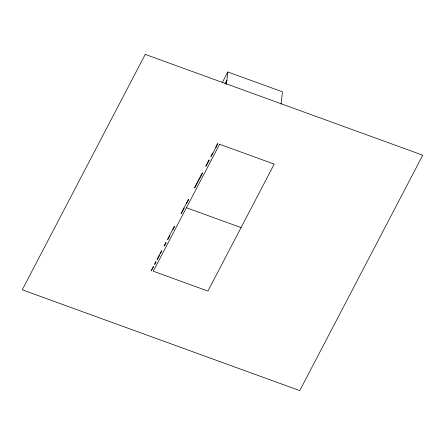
<?xml version="1.0" encoding="UTF-8"?>
<svg xmlns="http://www.w3.org/2000/svg" width="445" height="445" viewBox="0 0 445 445"><rect width="100%" height="100%" fill="white"/><g stroke="black" fill="none" stroke-linecap="round" stroke-linejoin="round"><path stroke-width="0.67" d="M226.41 84.4L227.823 71.99L282.464 91.837L281.062 104.108M225.787 83.604L226.872 80.334L224.964 83.994M222.35 82.464L227.823 71.99M202.23 172.933L194.476 187.773L194.793 187.89L202.547 173.044M216.064 147.173L215.747 147.056L217.583 143.54L217.9 143.657L211.091 156.696L210.774 156.579L212.599 153.08L212.916 153.197M186.327 203.371L186.644 203.487L188.736 199.488L188.419 199.371L181.037 213.494L181.354 213.611L184.18 208.199L183.863 208.088M186.427 207.748L241.062 227.595M172.582 229.676L172.899 229.792L174.735 226.277L174.418 226.16L167.481 239.443L167.798 239.56L169.628 236.061L169.311 235.945M160.272 253.244L160.589 253.355L161.908 250.83L161.591 250.719L157.029 259.446L157.346 259.563L159.327 255.769L159.01 255.658M145.242 54.39L22.25 289.806L299.758 390.61L422.75 155.194L145.242 54.39M153.241 266.7L151.261 270.493L151.578 270.605L153.558 266.816L153.241 266.7M155.822 261.76L154.498 264.291L154.816 264.402L156.139 261.877L155.822 261.76M165.857 242.553L164.027 246.052L164.344 246.168L166.174 242.67L165.857 242.553M208.972 160.033L205.729 166.235L206.046 166.347L209.289 160.144L208.972 160.033M219.591 144.269L153.264 271.222L207.904 291.069L274.226 164.116L219.591 144.269"/></g></svg>
